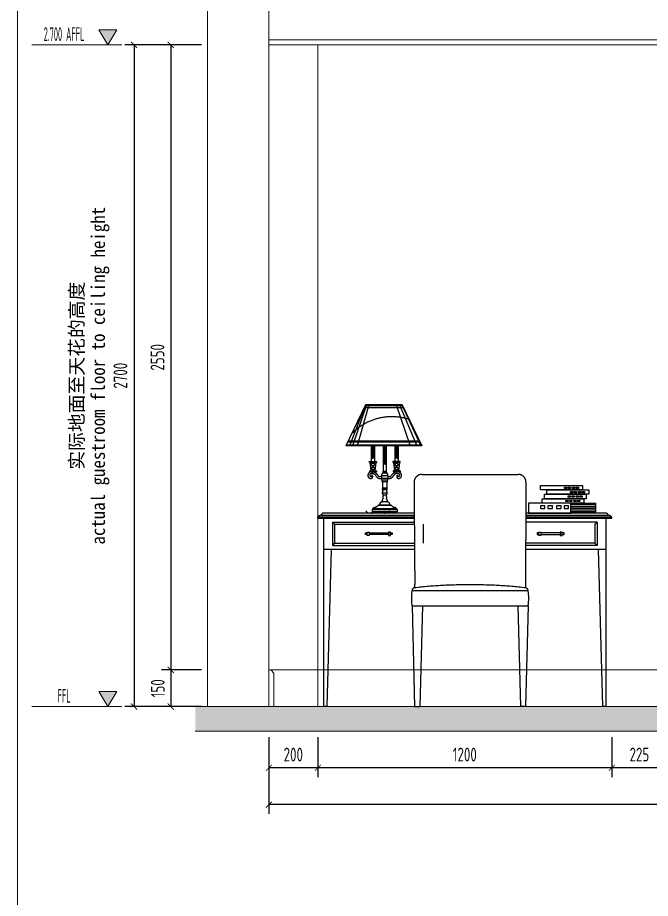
# Model space of a CAD drawing. Header units: millimetres. Extents: x 3162 to 221128, y -144913 to 11496.
# Drawn here: x 38876 to 41459, y -19258 to -15664 of the extents above; entities that cross this region are included whole.
import ezdxf
from ezdxf.enums import TextEntityAlignment as Align
from ezdxf.xclip import XClip

# ---------------------------------------------------------------- set-up
doc = ezdxf.new("R2010")
doc.units = ezdxf.units.MM
doc.header["$LTSCALE"] = 10
doc.header["$XCLIPFRAME"] = 2
doc.linetypes.add('HIDDEN2', pattern=[0.1875, 0.125, -0.0625])
doc.layers.get('Defpoints').update_dxf_attribs({"color": 250})
for name, color, linetype, lineweight in [('Contour【轮廓线】', 94, 'Continuous', 0), ('Drawing【图框、表格】', 150, 'Continuous', 0), ('Elevation【立面图库】', 150, 'Continuous', 0), ('FC-Hatch【平面填充】', 250, 'Continuous', 0), ('FF-Text【平面文字】', 2, 'Continuous', 0), ('FF-【活动成品家具】', 51, 'Continuous', 0), ('Fine【细线】', 250, 'Continuous', 0), ('Finish【完成面】', 2, 'Continuous', 0), ('Gray【中细线】', 8, 'Continuous', 0), ('RC-dimensions', 44, 'Continuous', 0), ('Wall【立面墙】', 252, 'Continuous', 0)]:
    doc.layers.add(name, color=color, linetype=linetype, lineweight=lineweight)
doc.layers.add('FIXTURE', color=2, linetype='Continuous')
doc.layers.add('WALL【墙体】', color=7, linetype='Continuous')
doc.styles.add('宋体', font='', dxfattribs={"width": 0.8})
doc.styles.add('尺寸标注', font='ARCHS.SHX', dxfattribs={"width": 0.8})
doc.styles.add('标高', font='ARCHS.SHX', dxfattribs={"width": 0.5})
doc.styles.get('宋体').set_extended_font_data('SimSun')
doc.dimstyles.new('海龙1：25', dxfattribs={"dimscale": 25, "dimtxt": 2.25, "dimasz": 1, "dimexe": 1.5, "dimexo": 1, "dimgap": 1, "dimtad": 1, "dimdec": 0, "dimrnd": 5, "dimdsep": 46, "dimtxsty": '尺寸标注', "dimblk": 'ARCHTICK', "dimblk1": 'ARCHTICK', "dimblk2": 'ARCHTICK', "dimcen": 1, "dimclrd": 44, "dimclre": 44, "dimclrt": 2, "dimadec": 0, "dimazin": 0, "dimtfac": 1, "dimtdec": 0, "dimtix": 1, "dimtmove": 2, "dimatfit": 3, "dimldrblk": 'hl_arrow2', "dimfxl": 5, "dimfxlon": 1, "dimarcsym": 0})

# ---------------------------------------------------------------- blocks, each defined once
blk = doc.blocks.new('海龙工具_踢脚线')
blk.add_lwpolyline([(20, 0), (20, 90), (10, 100), (0, 100)])
blk = doc.blocks.new('_ArchTick')
at = {"color": 2, "linetype": 'ByBlock', "const_width": 0.15}
blk.add_lwpolyline([(-0.5, -0.5), (0.5, 0.5)], dxfattribs=at)
blk = doc.blocks.new('*D1123')
at = {"layer": 'Defpoints', "color": 0, "transparency": 16777216}
for p in [(39651.2, -15775.1), (39501.2, -18325.1), (39651.2, -18325.1)]:
    blk.add_point(p, dxfattribs=at)
at = {"layer": 'RC-dimensions', "color": 44, "lineweight": -2, "transparency": 16777216}
for p, q in [((39626.2, -15775.1), (39463.7, -15775.1)), ((39501.2, -15775.1), (39501.2, -18325.1)), ((39626.2, -18325.1), (39463.7, -18325.1))]:
    blk.add_line(p, q, dxfattribs=at)
at = {"layer": 'RC-dimensions', "color": 44, "lineweight": -2, "transparency": 16777216, "xscale": 25, "yscale": 25, "zscale": 25}
for p, rotation in [((39501.2, -15775.1), 90), ((39501.2, -18325.1), 270)]:
    blk.add_blockref('_ArchTick', p, dxfattribs=dict(at, rotation=rotation))
at = {"layer": 'RC-dimensions', "color": 2, "transparency": 16777216, "insert": (39446.9, -17050.1), "char_height": 56.25, "attachment_point": 5, "rotation": 90, "style": '尺寸标注'}
blk.add_mtext('2550', dxfattribs=at)
blk = doc.blocks.new('hl_arrow2')
at = {"color": 2}
blk.add_line((-0.22, 0), (-1, 0), dxfattribs=at)
blk.add_lwpolyline([(-0.22, 0), (-0.86, -0.69), (-0.65, -0.86), (0, 0), (-0.65, 0.86), (-0.86, 0.69)], close=True, dxfattribs=at)
for points in [[(-0.86, 0.69), (-0.65, 0.86), (-0.22, 0), (0, 0)], [(-0.86, -0.69), (-0.65, -0.86), (-0.22, 0), (0, 0)]]:
    blk.add_solid(points, dxfattribs=at)
blk = doc.blocks.new('*D1124')
at = {"layer": 'Defpoints', "color": 0, "transparency": 16777216}
for p in [(39651.2, -18325.1), (39501.2, -18475.1), (39651.2, -18475.1)]:
    blk.add_point(p, dxfattribs=at)
at = {"layer": 'RC-dimensions', "color": 44, "lineweight": -2, "transparency": 16777216}
for p, q in [((39626.2, -18325.1), (39463.7, -18325.1)), ((39501.2, -18325.1), (39501.2, -18475.1)), ((39626.2, -18475.1), (39463.7, -18475.1))]:
    blk.add_line(p, q, dxfattribs=at)
at = {"layer": 'RC-dimensions', "color": 44, "lineweight": -2, "transparency": 16777216, "xscale": 25, "yscale": 25, "zscale": 25}
for p, rotation in [((39501.2, -18325.1), 90), ((39501.2, -18475.1), 270)]:
    blk.add_blockref('_ArchTick', p, dxfattribs=dict(at, rotation=rotation))
at = {"layer": 'RC-dimensions', "color": 2, "transparency": 16777216, "insert": (39448.1, -18400.1), "char_height": 56.25, "attachment_point": 5, "rotation": 90, "style": '尺寸标注'}
blk.add_mtext('150', dxfattribs=at)
blk = doc.blocks.new('*D1125')
at = {"layer": 'Defpoints', "color": 0, "transparency": 16777216}
for p in [(39651.2, -15775.1), (39351.2, -18475.1), (39651.2, -18475.1)]:
    blk.add_point(p, dxfattribs=at)
at = {"layer": 'RC-dimensions', "color": 44, "lineweight": -2, "transparency": 16777216}
for p, q in [((39476.2, -15775.1), (39313.7, -15775.1)), ((39351.2, -15775.1), (39351.2, -18475.1)), ((39476.2, -18475.1), (39313.7, -18475.1))]:
    blk.add_line(p, q, dxfattribs=at)
at = {"layer": 'RC-dimensions', "color": 44, "lineweight": -2, "transparency": 16777216, "xscale": 25, "yscale": 25, "zscale": 25}
for p, rotation in [((39351.2, -15775.1), 90), ((39351.2, -18475.1), 270)]:
    blk.add_blockref('_ArchTick', p, dxfattribs=dict(at, rotation=rotation))
at = {"layer": 'RC-dimensions', "color": 2, "transparency": 16777216, "insert": (39295.7, -17125.1), "char_height": 56.25, "attachment_point": 5, "rotation": 90, "style": '尺寸标注'}
blk.add_mtext('2700', dxfattribs=at)
blk = doc.blocks.new('海龍_立面标识')
at = {"style": '宋体', "width": 0.9, "flags": 8}
blk.add_attdef('FLOOR_HEIGHT', text='', height=2.25, rotation=90, dxfattribs=at).set_placement((0, 0), align=Align.CENTER)
at = {"style": '宋体', "flags": 8}
blk.add_attdef('HEIGHT', text='', height=2.25, rotation=90, dxfattribs=at).set_placement((-3.5, 0), align=Align.CENTER)
blk = doc.blocks.new('hl_Elevation-A2')
blk.add_hatch(color=150).paths.add_polyline_path([(3.74, 2.47), (2.27, 0), (0.8, 2.47)])
at = {"color": 150}
blk.add_line((0, 0), (14.67, 0), dxfattribs=at)
blk.add_lwpolyline([(3.74, 2.47), (2.27, 0), (0.8, 2.47)], close=True, dxfattribs=at)
at = {"color": 2, "style": '标高', "width": 0.8, "flags": 8}
blk.add_attdef('HEIGHT', text='', height=2.25, dxfattribs=at).set_placement((9.42, 1.75), align=Align.MIDDLE_CENTER)
blk = doc.blocks.new('*D1130')
at = {"layer": 'Defpoints', "color": 0, "transparency": 16777216}
for p in [(39901.2, -18575.1), (46651.2, -18575.1), (39901.2, -18875.1)]:
    blk.add_point(p, dxfattribs=at)
at = {"layer": 'RC-dimensions', "color": 44, "lineweight": -2, "transparency": 16777216}
for p, q in [((39901.2, -18750.1), (39901.2, -18912.6)), ((46651.2, -18750.1), (46651.2, -18912.6)), ((46651.2, -18875.1), (39901.2, -18875.1))]:
    blk.add_line(p, q, dxfattribs=at)
at = {"layer": 'RC-dimensions', "color": 44, "lineweight": -2, "transparency": 16777216, "xscale": 25, "yscale": 25, "zscale": 25, "rotation": 180}
blk.add_blockref('_ArchTick', (39901.2, -18875.1), dxfattribs=at)
at = {"layer": 'RC-dimensions', "color": 44, "lineweight": -2, "transparency": 16777216, "xscale": 25, "yscale": 25, "zscale": 25}
blk.add_blockref('_ArchTick', (46651.2, -18875.1), dxfattribs=at)
at = {"layer": 'RC-dimensions', "color": 2, "transparency": 16777216, "insert": (43276.2, -18820.8), "char_height": 56.25, "attachment_point": 5, "style": '尺寸标注'}
blk.add_mtext('6750', dxfattribs=at)
blk = doc.blocks.new('1800平10104199')
h = blk.add_hatch()
h.set_pattern_fill('ANSI38', color=8, scale=100, style=0)
h.set_pattern_definition([(45, (-2757.802, -6613.146), (-8.838835, 8.838835), []), (135, (-2757.802, -6613.146), (-26.516504, 8.838835), [31.25, -18.75])])
h.paths.add_polyline_path([(511.3, -760, 1), (410.5, -760, 1)])
h.paths.add_polyline_path([(635.4, -926.8, 1), (588.8, -926.8, 1)])
h.paths.add_polyline_path([(799.5, -1093.5, 1), (737.5, -1093.5, 1)])
h.paths.add_polyline_path([(755.5, -837.6, 1), (871.9, -837.6, 1)])
h.paths.add_polyline_path([(1031.1, -868.6, 1), (1116.5, -868.6, 1)])
h.paths.add_polyline_path([(1221.2, -802.7, 1), (1104.8, -802.7, 1)])
h.paths.add_polyline_path([(1109.5, -442.5, 1), (1047.5, -442.5, 1)])
h.paths.add_polyline_path([(1249.1, -252.4, 1), (1094, -252.4, 1)])
at = {"ltscale": 300}
for p, q in [((-1534.8, 1322.3), (1533.8, 1322.3)), ((-1534.8, 1322.3), (-1534.8, 965.8)), ((-946.5, 1322.3), (-946.5, 965.9)), ((-900.5, -677.7), (-900.5, 1322.3)), ((899.5, -677.7), (899.5, 1322.3)), ((945.5, 1322.3), (945.5, 965.9)), ((1533.8, 1322.3), (1533.8, 965.8)), ((1408.5, -150.2), (1357.1, -192.4)), ((-900.5, -677.7), (899.5, -677.7))]:
    blk.add_line(p, q, dxfattribs=at)
at = {"color": 8}
for p, q in [((-1524.8, 1322.3), (-1524.8, 960)), ((-956.5, 1322.3), (-956.5, 960)), ((-865.5, 1322.3), (-865.5, 1322.3)), ((-865.5, 1322.3), (-865.5, 1322.3)), ((955.5, 1322.3), (955.5, 960)), ((1523.8, 1322.3), (1523.8, 960)), ((-1241.4, 1247.3), (-1241.4, 1006.8)), ((1245.5, 1247.3), (1245.5, 1006.8)), ((-1372.9, 1127.1), (-1112.4, 1127.1)), ((1113.9, 1127.1), (1374.4, 1127.1)), ((903.4, 145.8), (899.2, 79.5)), ((907.5, 78.5), (936, 144.2)), ((914.6, 146.3), (910.4, 79.9)), ((920.4, 76.7), (948.8, 142.4)), ((941.2, 73.8), (969.6, 139.5)), ((963.9, 70.6), (992.3, 136.3)), ((993.6, 66.4), (1022, 132.1)), ((1031.5, 125.9), (1012.1, 61.1)), ((1037.9, 122), (1015.9, 59.2)), ((1046.6, 119.1), (1023.9, 56.7)), ((1054.5, 112.5), (1032.5, 49.7)), ((1074.6, 103.7), (1052.6, 40.9)), ((1096.9, 95), (1075, 32.2)), ((1082.7, 29), (1127.8, 84.6)), ((1107.8, 92.4), (1085.9, 29.6)), ((1094.6, 23.8), (1139.7, 79.4)), ((1113.8, 15.4), (1158.9, 71)), ((1134.9, 6.2), (1180, 61.8)), ((1162.3, -5.8), (1207.4, 49.8)), ((1214.9, 41.2), (1178.7, -15.9)), ((1219.9, 35.7), (1181.9, -18.8)), ((1227.6, 30.6), (1188.9, -23.4)), ((1233.4, 22.1), (1195.3, -32.4)), ((1250.4, 8.2), (1212.3, -46.3)), ((1269.6, -6.2), (1231.5, -60.7)), ((1238.1, -65.9), (1296.5, -24.5)), ((1279.3, -11.6), (1241.3, -66.1)), ((1248.1, -74.1), (1306.5, -32.7)), ((1264.4, -87.4), (1322.8, -46)), ((1282.1, -101.9), (1340.5, -60.5)), ((1305.3, -120.9), (1363.7, -79.5)), ((1368.6, -89.8), (1318.3, -135)), ((1372, -96.5), (1320.6, -138.7)), ((1378, -103.4), (1326.1, -145)), ((1381.3, -113.1), (1329.9, -155.4)), ((1393.9, -131.1), (1342.5, -173.4)), ((1362.1, -199.2), (1429.5, -175.1)), ((1416.4, -158), (1365.1, -200.3)), ((1369.5, -209.8), (1436.9, -185.7)), ((1381.5, -227), (1449, -202.9)), ((1394.7, -245.8), (1462.2, -221.7)), ((1411.9, -270.3), (1479.4, -246.2)), ((1481.3, -257.4), (1420.7, -287.4)), ((1482.8, -264.7), (1421.9, -291.5)), ((1486.7, -273.1), (1425.5, -299.1)), ((1487.2, -283.3), (1426.3, -310.1)), ((1494.5, -304), (1433.6, -330.8)), ((1503.4, -326.3), (1442.5, -353.1)), ((1445.5, -360.9), (1516.9, -355.9)), ((1508.9, -336), (1448.1, -362.8)), ((1449.8, -373.2), (1521.2, -368.2)), ((1456.7, -393), (1528.2, -388)), ((1464.4, -414.7), (1535.8, -409.7)), ((1474.3, -442.9), (1545.7, -437.9)), ((1544.6, -449.2), (1478.1, -461.7)), ((1544, -456.7), (1478.2, -466.1)), ((1545.5, -465.7), (1479.6, -474.3)), ((1543.2, -475.7), (1477.4, -485.1)), ((1544.7, -497.7), (1478.9, -507.1)), ((1547.2, -521.5), (1481.4, -530.9)), ((1549.9, -532.4), (1484.1, -541.8)), ((1482.1, -539.3), (1552.3, -553.7)), ((1483, -552.2), (1553.1, -566.7)), ((1484.4, -573.1), (1554.5, -587.6)), ((1485.9, -596.1), (1556, -610.5)), ((1553.7, -651), (1486.4, -645.1)), ((1487.8, -626), (1557.9, -640.4)), ((1545.3, -676.2), (1479.4, -667.5)), ((1550.2, -667.1), (1484.4, -657.6)), ((1551.2, -658), (1485.3, -649.3)), ((85, -697.7), (150.9, -689)), ((88.9, -721.3), (154.8, -712.6)), ((1536.8, -721.3), (1470.9, -712.6)), ((1540.8, -697.7), (1474.9, -689)), ((89.2, -732.5), (155.2, -723.8)), ((156.4, -720.8), (92.8, -753.7)), ((159.1, -733.5), (95.5, -766.4)), ((163.4, -754.1), (99.8, -786.9)), ((1462.3, -754.1), (1526, -786.9)), ((1466.7, -733.5), (1530.3, -766.4)), ((1469.3, -720.8), (1533, -753.7)), ((1536.5, -732.5), (1470.6, -723.8)), ((168.2, -776.5), (104.5, -809.4)), ((1457.6, -776.5), (1521.2, -809.4)), ((110.4, -808.4), (172.3, -790.7)), ((110.9, -815.8), (175, -794.4)), ((181.3, -812.5), (111.3, -827.2)), ((1508.1, -847.8), (1444.9, -823.9)), ((1451.4, -805.9), (1515, -838.7)), ((195, -839.2), (125, -853.9)), ((205.5, -859.6), (135.5, -874.3)), ((1493.2, -869.7), (1432.1, -843.6)), ((1500.4, -862.4), (1439.6, -835.4)), ((1503.8, -853.8), (1442.7, -827.7)), ((215.1, -878.3), (145.1, -893)), ((221.1, -889.8), (151, -904.5)), ((161.6, -923.1), (218.2, -888.3)), ((168.4, -932), (225, -897.2)), ((1408, -892.2), (1460.4, -941)), ((1469.6, -921.6), (1408.4, -895.4)), ((1472.9, -910.9), (1411.7, -884.8)), ((1483.1, -889.2), (1422, -863)), ((180.3, -952.9), (236.9, -918)), ((1392.3, -922.3), (1444.7, -971.1)), ((1402, -903.8), (1454.4, -952.5)), ((190.3, -972.4), (246.9, -937.6)), ((192.2, -982.5), (249.3, -948.4)), ((197.2, -990.2), (253.8, -955.4)), ((199.7, -997.3), (255.6, -959.3)), ((1367.8, -969.3), (1420.2, -1018)), ((1381.7, -942.7), (1434.1, -991.5)), ((266.6, -975.1), (203.1, -1008.1)), ((287, -997), (223.5, -1030.1)), ((1390.9, -1042.1), (1339.1, -1000.4)), ((1399.8, -1036.9), (1348.5, -994.6)), ((1405.3, -1029.6), (1353.5, -987.9)), ((1411.2, -1024.9), (1356.7, -984.9)), ((302.6, -1013.9), (239.1, -1046.9)), ((316.9, -1029.2), (253.4, -1062.3)), ((325.7, -1038.8), (262.2, -1071.8)), ((277.5, -1086.9), (322.6, -1038.1)), ((1302.8, -1040.7), (1340.1, -1101.8)), ((1360.1, -1076.2), (1308.3, -1034.5)), ((1375.8, -1058.1), (1324, -1016.4)), ((286.4, -1093.6), (331.5, -1044.8)), ((303.5, -1110.5), (348.6, -1061.6)), ((318.4, -1126.6), (363.5, -1077.8)), ((1279.5, -1065.5), (1316.8, -1126.6)), ((1293.9, -1050.2), (1331.2, -1111.3)), ((1354.1, -1085.6), (1302.3, -1043.9)), ((323, -1135.8), (368.7, -1087.5)), ((329.9, -1141.8), (375, -1093)), ((334.1, -1148), (377.8, -1096.3)), ((392.6, -1108.5), (340.4, -1157.5)), ((1243.2, -1104.1), (1280.5, -1165.2)), ((1263.8, -1082.2), (1301.1, -1143.3)), ((418.2, -1124.2), (365.9, -1173.1)), ((437.7, -1136.2), (385.5, -1185.1)), ((455.6, -1147.1), (403.4, -1196.1)), ((1227, -1191.7), (1188.4, -1137.6)), ((1245.8, -1180.4), (1207.2, -1126.3)), ((1255.8, -1177.8), (1217.8, -1123.2)), ((1263.1, -1172.3), (1224.5, -1118.2)), ((1270, -1169.4), (1228.3, -1116.1)), ((466.7, -1153.9), (414.5, -1202.9)), ((433.2, -1213.3), (463.5, -1154.1)), ((443.6, -1217.3), (473.9, -1158.1)), ((464.6, -1229), (494.9, -1169.8)), ((483.4, -1240.5), (513.6, -1181.3)), ((1112.6, -1184.8), (1132, -1253.7)), ((1132.2, -1172.9), (1151.7, -1241.8)), ((1150.2, -1162), (1169.6, -1230.9)), ((1198.6, -1212.4), (1160, -1158.3)), ((1161.3, -1155.3), (1180.8, -1224.2)), ((1207, -1205), (1168.4, -1150.9)), ((490.2, -1248.1), (521.2, -1189.3)), ((498.5, -1252.1), (528.8, -1192.9)), ((504.2, -1256.8), (532.4, -1195.3)), ((549.9, -1203.1), (512.8, -1264.3)), ((578.7, -1211.3), (541.7, -1272.5)), ((600.9, -1217.5), (563.8, -1278.7)), ((1047.6, -1280.3), (1025, -1217.8)), ((1068.8, -1274.4), (1046.2, -1211.9)), ((1079.1, -1274.6), (1057.3, -1211.8)), ((1087.6, -1271.3), (1065.1, -1208.8)), ((1095, -1270.3), (1069.3, -1207.8)), ((1086.9, -1200.3), (1106.4, -1269.2)), ((621, -1223.2), (583.9, -1284.5)), ((633.5, -1226.8), (596.4, -1288)), ((617.3, -1293), (630.5, -1227.8)), ((628.4, -1294.1), (641.6, -1228.9)), ((651.8, -1299.6), (664.9, -1234.5)), ((672.9, -1305.6), (686.1, -1240.5)), ((681.6, -1311.1), (695.6, -1246.1)), ((690.6, -1312.7), (703.8, -1247.6)), ((697.4, -1315.7), (707.9, -1248.9)), ((726.9, -1251.7), (707.7, -1320.6)), ((756.9, -1251.8), (737.7, -1320.7)), ((779.9, -1251.8), (760.7, -1320.8)), ((800.8, -1251.9), (781.6, -1320.9)), ((813.8, -1251.9), (794.6, -1320.9)), ((827.1, -1318.1), (822.2, -1251.8)), ((851, -1317.2), (846.1, -1250.9)), ((873, -1317.2), (868.1, -1250.9)), ((892, -1319.3), (887.1, -1253)), ((899.4, -1320.4), (891.4, -1253.2)), ((910.4, -1250.7), (910.6, -1322.3)), ((939.3, -1242.7), (939.5, -1314.3)), ((961.5, -1236.6), (961.6, -1308.2)), ((981.7, -1231), (981.8, -1302.6)), ((1014.7, -1292.5), (992.2, -1230)), ((994.2, -1227.5), (994.3, -1299.1)), ((1024.8, -1287.6), (1002.2, -1225.1))]:
    blk.add_line(p, q, dxfattribs=at)
for points in [[(-895.5, 1322.3, 0.39642), (-865.5, 1294), (-0.5, 1294), (868.6, 1294)], [(868.6, 1294), (868.6, -587.2, -0.325595), (818.6, -644.2), (-815.5, -644.2, -0.382387), (-865.5, -591.9), (-865.5, 1294)], [(-865.5, 522.2, 0.078778), (-456.2, 550.1, -0.068393), (490.7, 554.5, 0.079495), (868.6, 576.2)]]:
    blk.add_lwpolyline(points, format="xyb", dxfattribs=at)
for centre, radius in [((-1241.4, 1124.3), 99.6), ((1245.5, 1124.3), 99.6), ((-1241.4, 1124.3), 39.6), ((1245.5, 1124.3), 39.6)]:
    blk.add_circle(centre, radius, dxfattribs=at)
for centre, radius, start, end in [((868.5, 1324.1), 30.1, 270.0725, 356.5701), ((-336.9, 1171.8), 308.5, 175.3048, 198.6942), ((-531.6, 1469.5), 294.8, 247.5179, 264.267), ((-661.4, 952.7), 245, 40.4189, 85.9871), ((-2259.7, 935.8), 1636.4, 4.8098, 9.1892), ((-373.1, 4551.3), 3380.3, 266.8134, 276.1602), ((6.8, 946.1), 245, 94.0129, 139.5811), ((-203.6, 1170.5), 194.3, 306.5711, 5.89), ((145.4, 1106.9), 176.7, 151.7736, 201.6983), ((309.2, 1177.1), 194.3, 174.11, 233.4289), ((297.6, 2033.7), 856.1, 257.7438, 273.6284), ((98.7, 952.7), 245, 40.4189, 85.9871), ((-241.4, 1072.8), 378.3, 353.4947, 19.1867), ((477.9, 812.6), 387.8, 68.2026, 108.9817), ((737.4, 946.1), 245, 94.0129, 139.5811), ((644.8, 1327.3), 156.3, 261.5958, 298.9092), ((527, 1170.5), 194.3, 333.7371, 5.89), ((1216.3, 1044.5), 517, 163.6046, 172.3273), ((527, 1170.5), 194.3, 320.9404, 333.7371), ((745.2, 1073), 45.9, 165.3506, 223.2684), ((-662.1, 1043), 44.6, 314.4736, 42.1713), ((-2990.2, 1118.7), 2361.8, 357.3905, 358.8876), ((-1120.7, 936.2), 495.6, 344.0243, 8.7071), ((-185.5, 1019.5), 168.1, 337.017, 7.5368), ((177.6, 996.3), 54.7, 142.0833, 220.902), ((545.2, 1019.5), 168.1, 337.017, 7.5368), ((-451, 819.7), 194.3, 126.5711, 185.89), ((309.2, 819.7), 194.3, 126.5711, 172.3641), ((-1507, 923.2), 40.9, 115.784, 31.7834), ((-1240.7, 2490.7), 1563.2, 261.4814, 278.5186), ((-974.3, 923.2), 40.9, 148.2166, 64.216), ((-203.6, 813.1), 194.3, 4.3181, 53.4289), ((152, 938.6), 183.4, 175.2233, 196.23), ((-193, 940), 329.9, 343.7954, 3.5554), ((527, 813.1), 194.3, 354.11, 53.4289), ((1154.5, 929.9), 455.2, 176.9801, 197.479), ((973.3, 923.2), 40.9, 115.784, 31.7834), ((1239.7, 2490.7), 1563.2, 261.4814, 278.5186), ((1506, 923.2), 40.9, 148.2166, 64.216), ((737.4, 1037.5), 245, 220.4189, 265.9871), ((-690.3, 5564.4), 4764.9, 267.8927, 277.5858), ((23.8, 1100.1), 272.5, 251.8082, 283.204), ((314.8, -460.2), 1315.1, 65.0983, 100.0195), ((-380.9, -967.5), 1786.8, 97.8585, 98.4763), ((-661.4, 1044.1), 245, 274.0129, 278.3417), ((479.7, -680.2), 1492.8, 80.7251, 83.5186), ((-113.5, 845.3), 452.3, 220.7333, 256.9672), ((711.6, -1003.3), 1554.8, 93.6786, 116.8708), ((716, -228.3), 779.4, 92.6087, 126.6587), ((-277.1, 1136.4), 735.1, 240.1408, 264.511), ((815.2, -583.5), 648.3, 188.3552, 82.5258), ((-39.5, 1274.6), 1371.9, 255.0326, 276.4383), ((-65.8, -1304.9), 1207.9, 88.7545, 122.4486), ((27.4, -1252.5), 1157.2, 93.3188, 127.4147), ((892.2, -209.2), 378.7, 214.9316, 266.4293)]:
    blk.add_arc(centre, radius, start, end, dxfattribs=at)
at = {"ltscale": 300}
for centre, radius, start, end in [((-1507, 923.2), 50.9, 123.0907, 10.4547), ((-974.3, 923.2), 50.9, 169.5453, 56.9093), ((973.3, 923.2), 50.9, 123.0907, 10.4547), ((1506, 923.2), 50.9, 169.5453, 56.9093), ((-1240.7, 2490.7), 1573.2, 262.0985, 277.9015), ((1239.7, 2490.7), 1573.2, 262.0985, 277.9015), ((815.2, -583.5), 670.3, 188.0791, 82.7724)]:
    blk.add_arc(centre, radius, start, end, dxfattribs=at)
blk = doc.blocks.new('海龙_08068901')
at = {"layer": 'Defpoints'}
blk.add_line((-3175, 1675), (-3175, -1675), dxfattribs=at)
at = {"layer": 'FF-【活动成品家具】', "xscale": -1, "rotation": 180}
blk.add_blockref('1800平10104199', (-1074.5, -352.7), dxfattribs=at)
blk = doc.blocks.new('*D1155')
at = {"layer": 'Defpoints', "color": 0, "transparency": 16777216}
for p in [(39901.2, -18575.1), (40101.2, -18575.1), (39901.2, -18725.1)]:
    blk.add_point(p, dxfattribs=at)
at = {"layer": 'RC-dimensions', "color": 44, "lineweight": -2, "transparency": 16777216}
for p, q in [((39901.2, -18600.1), (39901.2, -18762.6)), ((40101.2, -18600.1), (40101.2, -18762.6)), ((40101.2, -18725.1), (39901.2, -18725.1))]:
    blk.add_line(p, q, dxfattribs=at)
at = {"layer": 'RC-dimensions', "color": 44, "lineweight": -2, "transparency": 16777216, "xscale": 25, "yscale": 25, "zscale": 25, "rotation": 180}
blk.add_blockref('_ArchTick', (39901.2, -18725.1), dxfattribs=at)
at = {"layer": 'RC-dimensions', "color": 44, "lineweight": -2, "transparency": 16777216, "xscale": 25, "yscale": 25, "zscale": 25}
blk.add_blockref('_ArchTick', (40101.2, -18725.1), dxfattribs=at)
at = {"layer": 'RC-dimensions', "color": 2, "transparency": 16777216, "insert": (40001.2, -18670.8), "char_height": 56.25, "attachment_point": 5, "style": '尺寸标注'}
blk.add_mtext('200', dxfattribs=at)
blk = doc.blocks.new('*D1156')
at = {"layer": 'Defpoints', "color": 0, "transparency": 16777216}
for p in [(40101.2, -18575.1), (41301.2, -18575.1), (40101.2, -18725.1)]:
    blk.add_point(p, dxfattribs=at)
at = {"layer": 'RC-dimensions', "color": 44, "lineweight": -2, "transparency": 16777216}
for p, q in [((40101.2, -18600.1), (40101.2, -18762.6)), ((41301.2, -18600.1), (41301.2, -18762.6)), ((41301.2, -18725.1), (40101.2, -18725.1))]:
    blk.add_line(p, q, dxfattribs=at)
at = {"layer": 'RC-dimensions', "color": 44, "lineweight": -2, "transparency": 16777216, "xscale": 25, "yscale": 25, "zscale": 25, "rotation": 180}
blk.add_blockref('_ArchTick', (40101.2, -18725.1), dxfattribs=at)
at = {"layer": 'RC-dimensions', "color": 44, "lineweight": -2, "transparency": 16777216, "xscale": 25, "yscale": 25, "zscale": 25}
blk.add_blockref('_ArchTick', (41301.2, -18725.1), dxfattribs=at)
at = {"layer": 'RC-dimensions', "color": 2, "transparency": 16777216, "insert": (40701.2, -18670.8), "char_height": 56.25, "attachment_point": 5, "style": '尺寸标注'}
blk.add_mtext('1200', dxfattribs=at)
blk = doc.blocks.new('*D1157')
at = {"layer": 'Defpoints', "color": 0, "transparency": 16777216}
for p in [(41301.2, -18575.1), (41526.2, -18575.1), (41301.2, -18725.1)]:
    blk.add_point(p, dxfattribs=at)
at = {"layer": 'RC-dimensions', "color": 44, "lineweight": -2, "transparency": 16777216}
for p, q in [((41301.2, -18600.1), (41301.2, -18762.6)), ((41526.2, -18600.1), (41526.2, -18762.6)), ((41526.2, -18725.1), (41301.2, -18725.1))]:
    blk.add_line(p, q, dxfattribs=at)
at = {"layer": 'RC-dimensions', "color": 44, "lineweight": -2, "transparency": 16777216, "xscale": 25, "yscale": 25, "zscale": 25, "rotation": 180}
blk.add_blockref('_ArchTick', (41301.2, -18725.1), dxfattribs=at)
at = {"layer": 'RC-dimensions', "color": 44, "lineweight": -2, "transparency": 16777216, "xscale": 25, "yscale": 25, "zscale": 25}
blk.add_blockref('_ArchTick', (41526.2, -18725.1), dxfattribs=at)
at = {"layer": 'RC-dimensions', "color": 2, "transparency": 16777216, "insert": (41413.7, -18670.8), "char_height": 56.25, "attachment_point": 5, "style": '尺寸标注'}
blk.add_mtext('225', dxfattribs=at)
blk = doc.blocks.new('立面11165974')
at = {"layer": 'FIXTURE', "linetype": 'HIDDEN2', "ltscale": 600}
h = blk.add_hatch(dxfattribs=at)
h.set_pattern_fill('ANSI31', color=8, scale=43.2, angle=315, style=0)
h.set_pattern_definition([(180, (73999.111, -28892.829), (-2e-15, 6.6), [])])
h.paths.add_polyline_path([(411.6, 750), (411.6, 788.7), (507.6, 788.7), (507.6, 750)])
at = {"layer": 'FIXTURE', "color": 8, "linetype": 'HIDDEN2', "ltscale": 600}
for p, q in [((-385.4, 1169), (-461.3, 1010.4)), ((-384.4, 1169), (-447.3, 1010.4)), ((-381.4, 1169), (-434.9, 1010.4)), ((-371.5, 1169), (-416.6, 1010.4)), ((-242.1, 1169), (-385.4, 1169)), ((-240.6, 1165.8), (-385.2, 1165.8)), ((-265.3, 1169), (-211, 1010.4)), ((-253, 1169), (-185.4, 1010.4)), ((-244.2, 1169), (-170.2, 1010.4)), ((-242.1, 1169), (-166.3, 1010.4)), ((-237, 1158.2), (-390.6, 1158.2)), ((-173.1, 1024.7), (-454.4, 1024.7)), ((-175.2, 1029.1), (-452.3, 1029.1)), ((-166.3, 1010.4), (-461.3, 1010.4)), ((-167.8, 1013.6), (-459.7, 1013.6)), ((-362.7, 1010.4), (-362.7, 950.5)), ((-361.9, 1010.4), (-361.9, 959.6)), ((-360.6, 1010.4), (-360.6, 960.8)), ((-357.1, 1010.4), (-357.1, 962.8)), ((-353.3, 1010.4), (-353.3, 963.5)), ((-349.3, 1010.4), (-349.3, 950.5)), ((-315.7, 1010.4), (-315.7, 912.8)), ((-313.4, 1010.4), (-313.4, 940.3)), ((-309.6, 1010.4), (-309.6, 939.7)), ((-307.4, 1010.4), (-307.4, 938.7)), ((-306.1, 1010.4), (-306.1, 937.3)), ((-305.6, 1010.4), (-305.6, 936.6)), ((-304.9, 1010.4), (-304.9, 912.8)), ((-271.3, 1010.4), (-271.3, 950.5)), ((-267.2, 1010.4), (-267.2, 963.5)), ((-263.5, 1010.4), (-263.5, 962.8)), ((-259.9, 1010.4), (-259.9, 960.8)), ((-258.6, 1010.4), (-258.6, 959.6)), ((-257.9, 1010.4), (-257.9, 950.5)), ((-369.9, 946.7), (-370.1, 950.5)), ((-370.1, 950.5), (-341.8, 950.5)), ((-369.9, 946.7), (-342.1, 946.7)), ((-367.7, 946.7), (-363.7, 914.2)), ((-344.3, 946.7), (-348.3, 914.2)), ((-341.8, 950.5), (-342.1, 946.7)), ((-250.4, 950.5), (-278.7, 950.5)), ((-278.7, 950.5), (-278.4, 946.7)), ((-250.7, 946.7), (-278.4, 946.7)), ((-276.3, 946.7), (-272.2, 914.2)), ((-252.9, 946.7), (-256.9, 914.2)), ((-250.7, 946.7), (-250.4, 950.5)), ((-369.6, 914.2), (-369.6, 910.4)), ((-369.6, 914.2), (-342.8, 914.2)), ((-369.6, 910.4), (-342.8, 910.4)), ((-342.8, 914.2), (-342.8, 910.4)), ((-297.7, 893.8), (-322.8, 893.8)), ((-317.6, 906.4), (-303, 906.4)), ((-303.2, 909.3), (-317.3, 909.3)), ((-303.6, 911.4), (-317, 911.4)), ((-303.6, 905), (-317, 905)), ((-251, 914.2), (-277.8, 914.2)), ((-277.8, 914.2), (-277.8, 910.4)), ((-251, 910.4), (-277.8, 910.4)), ((-251, 914.2), (-251, 910.4)), ((-166.1, 900), (207.2, 900)), ((-297.5, 884.7), (-323.1, 884.7)), ((-301.5, 877.5), (-319, 877.5)), ((-319, 871.4), (-319, 847)), ((-301.5, 871.4), (-319, 871.4)), ((-301.5, 871.4), (-301.5, 847)), ((293.9, 839.9), (293.9, 857)), ((293.9, 857), (456.7, 857)), ((456.7, 857), (456.7, 839.9)), ((-301.5, 847), (-319, 847)), ((-301.5, 843.7), (-319, 843.7)), ((-301.5, 840.3), (-319, 840.3)), ((-301.5, 826.9), (-319, 826.9)), ((-305, 820.1), (-315.6, 820.1)), ((456.7, 839.9), (293.9, 839.9)), ((308.7, 805.8), (308.7, 822.8)), ((308.7, 822.8), (471.4, 822.8)), ((317.8, 822.8), (317.8, 839.9)), ((317.8, 839.9), (480.5, 839.9)), ((480.5, 822.8), (317.8, 822.8)), ((471.4, 822.8), (471.4, 805.8)), ((480.5, 839.9), (480.5, 822.8)), ((-301.5, 793.3), (-319, 793.3)), ((-301.5, 793.3), (-319, 793.3)), ((247.8, 788.7), (247.8, 750)), ((411.6, 788.7), (247.8, 788.7)), ((299.6, 788.7), (299.6, 805.8)), ((299.6, 805.8), (462.3, 805.8)), ((462.3, 788.7), (299.6, 788.7)), ((471.4, 805.8), (308.7, 805.8)), ((411.6, 788.7), (507.6, 788.7)), ((411.6, 750), (411.6, 788.7)), ((411.6, 750), (411.6, 788.7)), ((462.3, 805.8), (462.3, 788.7)), ((507.6, 788.7), (507.6, 750)), ((-383.5, 758.9), (-379.9, 752.1)), ((-358.4, 755.5), (-361.3, 750)), ((-262.2, 755.5), (-358.4, 755.5)), ((-358.3, 764.4), (-262.8, 764.4)), ((-263.9, 766.3), (-356.6, 766.3)), ((-283.9, 778.9), (-336.7, 778.9)), ((-288.8, 780.7), (-331.9, 780.7)), ((-316.7, 755.5), (-313.9, 750)), ((-291.6, 758.9), (-295.2, 752)), ((-567.9, 736), (-195.7, 736)), ((-567.9, 730), (-195.6, 730)), ((-555.9, 742), (-195.7, 742)), ((-195.7, 750), (-547.9, 750)), ((236.7, 730), (567.9, 730)), ((547.9, 750), (236.8, 750)), ((236.8, 742), (555.9, 742)), ((236.8, 736), (567.9, 736)), ((247.8, 750), (411.6, 750)), ((507.6, 750), (411.6, 750)), ((-512.9, 715), (-195.5, 715)), ((-504.9, 707), (-512.9, 715)), ((-512.9, 715), (-512.9, 625)), ((-504.9, 707), (-195.5, 707)), ((-504.9, 707), (-504.9, 633)), ((-160.9, 707), (-160.9, 633)), ((512.9, 715), (236.7, 715)), ((504.9, 707), (512.9, 715)), ((504.9, 707), (504.9, 633)), ((512.9, 715), (512.9, 625)), ((-504.9, 633), (-512.9, 625)), ((-512.9, 625), (-194.9, 625)), ((-504.9, 633), (-195, 633)), ((504.9, 633), (236.1, 633)), ((512.9, 625), (236.1, 625)), ((504.9, 633), (512.9, 625)), ((-547.9, 610), (-194.8, 610)), ((-517.9, 610), (-534.2, 0)), ((235.9, 610), (547.9, 610)), ((517.9, 610), (534.2, 0)), ((-204.4, 450), (245.6, 450)), ((-204.4, 390), (245.6, 390)), ((-204.4, 390), (-194.4, 0)), ((-164.4, 390), (-174.4, 0)), ((205.6, 390), (215.6, 0)), ((245.6, 390), (235.6, 0)), ((-534.2, 0), (-547.9, 0)), ((-194.4, 0), (-174.4, 0)), ((235.6, 0), (215.6, 0)), ((547.9, 0), (534.2, 0))]:
    blk.add_line(p, q, dxfattribs=at)
for points in [[(-323.1, 884.7, -0.340587), (-343.5, 893.3, 0.384394), (-365.2, 902.1, 0.620613), (-365.5, 892.2, 0.76288), (-360.1, 897.6, -0.648297), (-362.6, 884.1, -0.619916), (-374, 902.4, -0.312683), (-358.5, 909.8, -0.218759), (-334.6, 893.9, 0.419793), (-322.8, 893.8, 3.372215)], [(-317, 905, 0.278975), (-321.3, 901.6, 0.097725), (-322.8, 882.1, 0.262233), (-319, 877.5)], [(-315.7, 913, -0.414419), (-317, 911.4, 0.414675), (-317.3, 909.3, 0.367029), (-317.6, 906.4, 0.894042), (-317, 905, 0.071876)], [(-304.9, 913, 0.414419), (-303.6, 911.4, -0.414675), (-303.2, 909.3, -0.367029), (-303, 906.4, -0.894042), (-303.6, 905, -0.071876)], [(-303.6, 905, -0.278975), (-299.3, 901.6, -0.097725), (-297.7, 882.1, -0.262233), (-301.5, 877.5)], [(-297.5, 884.7, 0.340587), (-277, 893.3, -0.384394), (-255.4, 902.1, -0.620613), (-255, 892.2, -0.76288), (-260.4, 897.6, 0.648297), (-257.9, 884.1, 0.619916), (-246.6, 902.4, 0.312683), (-262, 909.8, 0.218759), (-285.9, 893.9, -0.419793), (-297.7, 893.8, -3.372215)], [(-319, 877.5, 0.910362), (-319, 871.4)], [(-301.5, 877.5, -0.910362), (-301.5, 871.4)], [(-315.6, 820.1, -0.447563), (-316.2, 816.7, 0.234906), (-317.3, 805.9, -0.341212), (-318.3, 802.6, 0.474969), (-319, 793.3, 0.401145)], [(-319, 847, -0.705081), (-319, 843.7, 0.732868), (-319, 840.3, -0.498421), (-317.5, 836.2, 0.158011), (-319.6, 826.1)], [(-319.6, 826.1, 0.27681), (-315.6, 820.1)], [(-305, 820.1, 0.447563), (-304.4, 816.7, -0.234906), (-303.2, 805.9, 0.341212), (-302.2, 802.6, -0.474969), (-301.5, 793.3, -0.401145)], [(-300.9, 826.1, -0.27681), (-305, 820.1)], [(-301.5, 847, 0.705081), (-301.5, 843.7, -0.732868), (-301.5, 840.3, 0.498421), (-303, 836.2, -0.158011), (-300.9, 826.1)], [(-319, 793.3, 0.254708), (-327.6, 789.9, 0.149285), (-330.5, 783.1, -0.367808), (-333, 780.7, 0.20011), (-336.7, 778.9, -0.198536), (-350.7, 772.1, 0.352001), (-353.5, 769.6, -0.314681), (-356.6, 766.3, 0.451111), (-358.4, 763.3), (-358.4, 755.5)], [(-301.5, 793.3, -0.254708), (-293, 789.9, -0.149285), (-290, 783.1, 0.367808), (-287.5, 780.7, -0.20011), (-283.9, 778.9, 0.198536), (-269.9, 772.1, -0.352001), (-267.1, 769.6, 0.314681), (-263.9, 766.3, -0.451111), (-262.2, 763.3), (-262.2, 755.5)]]:
    blk.add_lwpolyline(points, format="xyb", dxfattribs=at)
for points in [[(395.3, 850.6), (395.3, 845.5), (386.8, 845.5), (386.8, 850.6)], [(409.8, 850.6), (409.8, 845.5), (401.3, 845.5), (401.3, 850.6)], [(419.2, 833.5), (419.2, 828.4), (410.7, 828.4), (410.7, 833.5)], [(426, 850.6), (426, 845.5), (417.5, 845.5), (417.5, 850.6)], [(433.7, 833.5), (433.7, 828.4), (425.2, 828.4), (425.2, 833.5)], [(440.6, 850.6), (440.6, 845.5), (432, 845.5), (432, 850.6)], [(449.9, 833.5), (449.9, 828.4), (441.4, 828.4), (441.4, 833.5)], [(464.4, 833.5), (464.4, 828.4), (455.9, 828.4), (455.9, 833.5)], [(401, 799.4), (401, 794.3), (392.4, 794.3), (392.4, 799.4)], [(410.1, 816.5), (410.1, 811.3), (401.6, 811.3), (401.6, 816.5)], [(415.5, 799.4), (415.5, 794.3), (407, 794.3), (407, 799.4)], [(424.6, 816.5), (424.6, 811.3), (416.1, 811.3), (416.1, 816.5)], [(431.7, 799.4), (431.7, 794.3), (423.2, 794.3), (423.2, 799.4)], [(440.8, 816.5), (440.8, 811.3), (432.3, 811.3), (432.3, 816.5)], [(446.2, 799.4), (446.2, 794.3), (437.7, 794.3), (437.7, 799.4)], [(455.3, 816.5), (455.3, 811.3), (446.8, 811.3), (446.8, 816.5)], [(293.1, 778.6), (293.1, 768.1), (310.6, 768.1), (310.6, 778.6)], [(322.7, 778.6), (322.7, 768.1), (340.2, 768.1), (340.2, 778.6)], [(355.9, 778.6), (355.9, 768.1), (373.3, 768.1), (373.3, 778.6)], [(385.5, 778.6), (385.5, 768.1), (402.9, 768.1), (402.9, 778.6)], [(-378, 676.2), (-370.4, 676.2), (-370.4, 663.8), (-378, 663.8)], [(-287.9, 676.2), (-295.5, 676.2), (-295.5, 663.8), (-287.9, 663.8)], [(287.9, 676.2), (295.5, 676.2), (295.5, 663.8), (287.9, 663.8)], [(378, 676.2), (370.4, 676.2), (370.4, 663.8), (378, 663.8)]]:
    blk.add_lwpolyline(points, close=True, dxfattribs=at)
for points in [[(-547.9, 730), (-547.9, 0)], [(547.9, 0), (547.9, 730)], [(-378, 666.7), (-385, 666.7), (-385, 673.3), (-378, 673.3)], [(-370.4, 673.3), (-295.5, 673.3)], [(-295.5, 666.7), (-370.4, 666.7)], [(-287.9, 673.3), (-280.9, 673.3), (-280.9, 666.7), (-287.9, 666.7)], [(287.9, 673.3), (280.9, 673.3), (280.9, 666.7), (287.9, 666.7)], [(370.4, 673.3), (295.5, 673.3)], [(295.5, 666.7), (370.4, 666.7)], [(378, 666.7), (385, 666.7), (385, 673.3), (378, 673.3)]]:
    blk.add_lwpolyline(points, dxfattribs=at)
for centre, radius in [((-355.9, 938.5), 5.88), ((-355.9, 923.3), 5.88), ((-355.9, 938.5), 5.16), ((-355.9, 923.3), 5.16), ((-264.6, 938.5), 5.88), ((-264.6, 923.3), 5.88), ((-264.6, 938.5), 5.16), ((-264.6, 923.3), 5.16)]:
    blk.add_circle(centre, radius, dxfattribs=at)
for centre, radius, start, end in [((-282.6, 905.3), 218.1, 72.0195, 135.7427), ((-353.1, 951.5), 12, 71.3744, 143.3848), ((-267.5, 951.5), 12, 36.6152, 108.6256), ((-313.5, 928.3), 12, 44.1677, 100.389), ((-166.1, 870), 30, 90, 180.0812), ((207.2, 870), 30, 359.9188, 90), ((-337.5, 1051.2), 302.1, 261.9373, 265.496), ((-337.5, 1051.2), 302.1, 274.4954, 278.053), ((-567.9, 733), 3, 90, 270), ((-554, 723.2), 18.9, 95.8103, 137.3198), ((-546.3, 740.4), 9.77, 99.6111, 170.3889), ((546.3, 740.4), 9.77, 9.6111, 80.3889), ((554, 723.2), 18.9, 42.6802, 84.1897), ((567.9, 733), 3, 270, 90), ((-39.5, 420), 167.6, 169.6902, 190.3098), ((-194.4, 450), 10, 90, 180), ((-4.4, -1066.9), 1538.6, 89.0714, 97.0957), ((45.5, -1066.9), 1538.6, 82.9043, 90.9286), ((235.6, 450), 10, 0, 90), ((80.6, 420), 167.6, 349.6902, 10.3098)]:
    blk.add_arc(centre, radius, start, end, dxfattribs=at)
for points in [[(-196.1, 870), (-195.7, 610.7), (-193.2, 512.6), (-194.4, 461.4), (-194.4, 460)], [(237.2, 870), (236.8, 610.7), (234.3, 512.6), (235.5, 461.4), (235.6, 460)]]:
    blk.add_open_spline(points, degree=3, knots=[190.757336, 190.757336, 190.757336, 190.757336, 485.422582, 489.783267, 489.783267, 489.783267, 489.783267], dxfattribs=at)

msp = doc.modelspace()

# ---------------------------------------------------------------- hatches: boundary and pattern name
at = {"layer": 'FC-Hatch【平面填充】'}
h = msp.add_hatch(dxfattribs=at)
h.set_pattern_fill('钢筋混凝土', color=256, scale=50, angle=180, style=0, pattern_type=2)
h.set_pattern_definition([(225, (0, 0), (35.35534, -35.35534), []), (230, (0, 0), (-71.72602, 6.27522), [7.5, -82.5]), (175, (0, 0), (13.87511, -75.21923), [6, -66]), (280.4514, (-5.98, 0.52), (-57.85092, -68.94393), [6.374, -70.1142]), (226.1842, (-2e-15, -20), (-106.72409, 16.55189), [11.25, -123.75]), (276.6356, (-8.89, -18.62), (-93.46626, -97.41178), [9.56105, -105.1713]), (171.1842, (-2e-15, -20), (-93.46618, -97.41189), [9, -99]), (201, (-10, -15), (-59.6907, 40.26189), [7.5, -82.5]), (146, (-10, -15), (-24.33156, -72.51501), [6, -66]), (251.4514, (-14.974, -11.645), (-84.02223, -32.25304), [6.374, -70.1142]), (217.5, (0, 0), (-1.215986, -33.289385), [0.5, -65.2, 0.5, -67, 0.5, -66.25]), (187.5, (0, 0), (-26.306954, -39.44117), [0.5, -38.2, 0.5, -63.7, 0.5, -25.25]), (147.5, (22.3, -3e-15), (-53.382244, 2.255487), [0.5, -25, 0.5, -78, 0.5, -103.5]), (137.5, (32.3, -4e-15), (-58.318617, -10.0105), [0.5, -32.5, 0.5, -51.8, 0.5, -73.5])])
h.paths.add_polyline_path([(39601.2, -18575.1), (39601.2, -18475.1), (46951.2, -18475.1), (46951.2, -18575.1)])

# ---------------------------------------------------------------- linework, layer by layer
at = {"layer": 'Contour【轮廓线】'}
msp.add_line((39901.2, -18325.1), (44281.2, -18325.1), dxfattribs=at)
at = {"layer": 'Drawing【图框、表格】'}
msp.add_lwpolyline([(38876, -25326.8), (38876, -14107.9), (53077, -14107.9), (53077, -25326.8)], close=True, dxfattribs=at)
msp.add_lwpolyline([(38876, -25326.8), (38876, -14107.9), (53077, -14107.9), (53077, -25326.8)], close=True, dxfattribs=at)
at = {"layer": 'Fine【细线】'}
msp.add_line((40101.2, -18475.1), (40101.2, -15775.1), dxfattribs=at)
at = {"layer": 'Finish【完成面】'}
for p, q in [((39901.2, -15775.1), (39901.2, -18475.1)), ((46651.2, -15775.1), (39901.2, -15775.1)), ((39901.2, -18475.1), (46651.2, -18475.1))]:
    msp.add_line(p, q, dxfattribs=at)
at = {"layer": 'Gray【中细线】'}
msp.add_line((46651.2, -15755.1), (39901.2, -15755.1), dxfattribs=at)
at = {"layer": 'Wall【立面墙】'}
for points in [[(39901.2, -18475.1), (39901.2, -15575.1), (39651.2, -15575.1), (39651.2, -18475.1)], [(39601.2, -18475.1), (39601.2, -18475.1), (46951.2, -18475.1), (46951.2, -18475.1)], [(39601.2, -18575.1), (39601.2, -18575.1), (46951.2, -18575.1), (46951.2, -18575.1)]]:
    msp.add_lwpolyline(points, close=True, dxfattribs=at)

# ---------------------------------------------------------------- block references
at = {"layer": 'Contour【轮廓线】', "yscale": 1.5}
msp.add_blockref('海龙工具_踢脚线', (39901.2, -18475.1), dxfattribs=at)
at = {"layer": 'Elevation【立面图库】'}
ref = msp.add_blockref('hl_Elevation-A2', (39301.2, -15775.1), dxfattribs=dict(at, xscale=-25, yscale=25, zscale=25))
ref.add_attrib('HEIGHT', '2.700 AFFL', dxfattribs={"layer": '0', "color": 2, "height": 56.25, "style": '标高', "width": 0.5}).set_placement((39065.7, -15731.4), align=Align.MIDDLE_CENTER)
ref = msp.add_blockref('hl_Elevation-A2', (39301.2, -18475.1), dxfattribs=dict(at, xscale=-25, yscale=25, zscale=25))
ref.add_attrib('HEIGHT', 'FFL', dxfattribs={"layer": '0', "color": 2, "height": 56.25, "style": '标高', "width": 0.5}).set_placement((39065.7, -18431.4), align=Align.MIDDLE_CENTER)
at = {"layer": 'FF-Text【平面文字】'}
ref = msp.add_blockref('海龍_立面标识', (39232.5, -17125.1), dxfattribs=dict(at, xscale=25, yscale=25, zscale=25))
ref.add_attrib('FLOOR_HEIGHT', 'actual guestroom floor to ceiling height', dxfattribs={"layer": '0', "height": 56.25, "rotation": 90, "style": '宋体', "width": 0.9}).set_placement((39232.5, -17125.1), align=Align.CENTER)
ref.add_attrib('HEIGHT', '实际地面至天花的高度', dxfattribs={"layer": '0', "height": 56.25, "rotation": 90, "style": '宋体'}).set_placement((39145, -17125.1), align=Align.CENTER)
at = {"layer": 'Fine【细线】', "xscale": 1.052631578947367, "yscale": 1.052631578947367, "zscale": 1.052631578947367}
msp.add_blockref('立面11165974', (40701, -18475.1), dxfattribs=at)
at = {"layer": 'WALL【墙体】'}
ref = msp.add_blockref('海龙_08068901', (43276.2, -15542.8), dxfattribs=at)
XClip(ref).set_block_clipping_path([(-4124.9999970285, 924.9999889181), (4125.0000029715, 2424.9999889181)])

# ---------------------------------------------------------------- dimensions: what is measured, and where the dimension line sits
at = {"layer": 'RC-dimensions'}
for base, p1, p2, angle, picture, middle in [((39351.2, -18475.1), (39651.2, -15775.1), (39651.2, -18475.1), 270, '*D1125', (39295.7, -17125.1)), ((39501.2, -18325.1), (39651.2, -15775.1), (39651.2, -18325.1), 270, '*D1123', (39446.9, -17050.1)), ((39501.2, -18475.1), (39651.2, -18325.1), (39651.2, -18475.1), 270, '*D1124', (39448.1, -18400.1)), ((39901.2, -18875.1), (46651.2, -18575.1), (39901.2, -18575.1), 180, '*D1130', (43276.2, -18820.8)), ((39901.2, -18725.1), (40101.2, -18575.1), (39901.2, -18575.1), 180, '*D1155', (40001.2, -18670.8)), ((40101.2, -18725.1), (41301.2, -18575.1), (40101.2, -18575.1), 180, '*D1156', (40701.2, -18670.8)), ((41301.2, -18725.1), (41526.2, -18575.1), (41301.2, -18575.1), 180, '*D1157', (41413.7, -18670.8))]:
    dim = msp.add_linear_dim(base=base, p1=p1, p2=p2, angle=angle, dimstyle='海龙1：25', override={"dimscale": 25, "dimtxsty": '尺寸标注', "dimblk1": 'ArchTick', "dimblk2": 'ArchTick', "dimsah": 1, "dimclrt": 2}, dxfattribs=at)
    dim.commit()
    dim.dimension.update_dxf_attribs({"geometry": picture, "text_midpoint": middle})

doc.saveas('drawing.dxf')
